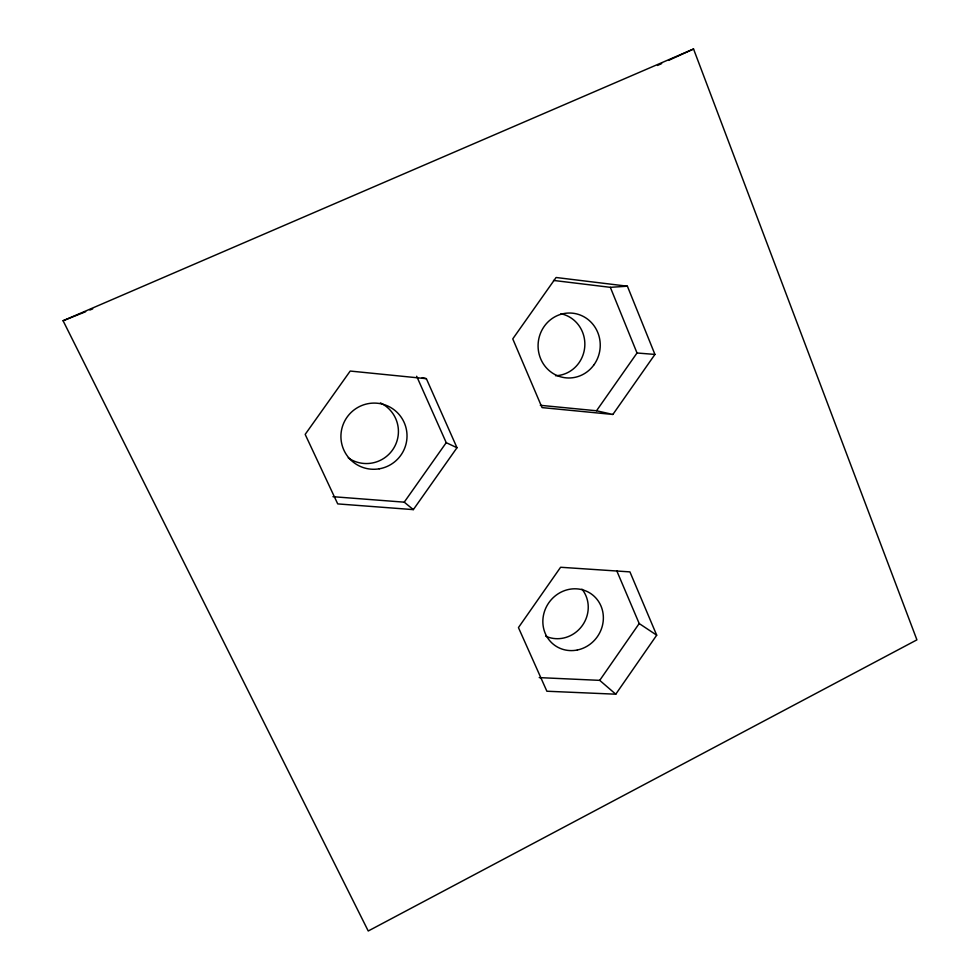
<?xml version="1.0" encoding="UTF-8"?>
<svg xmlns="http://www.w3.org/2000/svg" width="980" height="980" viewBox="0 0 980 980"><rect width="100%" height="100%" fill="white"/><g stroke="black" fill="none" stroke-linecap="round" stroke-linejoin="round"><path stroke-width="1.47" d="M615.771 694.195L656.698 635.187L629.932 571.891L560.597 567.261L518.445 627.592L546.877 691.231L615.771 694.195L599.723 680.365L539.221 677.609M599.723 680.365L639.193 623.537L616.763 570.789M612.88 414.454L654.934 354.429L627.396 286.197L556.089 277.499L512.76 338.884L542.038 407.594L612.88 414.454L596.514 410.767L540.311 405.304M596.514 410.767L637.024 352.996L610.344 287.336L553.516 280.439M332.955 496.689L404.238 502.164L446.231 442.666L416.672 376.259M426.374 378.684L350.203 371.053L305.172 434.397L337.72 503.904L413.34 509.625L456.986 447.725L426.374 378.684L422.221 377.643M657.494 65.464L661.659 63.565M668.581 60.392L693.546 49L916.913 639.854L368.235 931L63.088 320.742L693.546 49M63.088 320.742L85.652 311.714M89.878 310.023L92.696 308.896M610.344 287.336L627.396 286.197M637.024 352.996L654.934 354.429M446.231 442.666L456.986 447.725M639.193 623.537L656.698 635.187M404.238 502.164L413.34 509.625M560.952 313.747A31.311 30.013 -84.2 0 1 584.729 347.018A31.311 30.013 -84.2 0 1 555.538 375.732M581.973 589.152A30.405 28.653 -54.6 0 1 581.593 626.526A30.405 28.653 -54.6 0 1 545.664 636.143M380.436 402.915A31.96 31.752 -47.3 0 1 394.034 447.664A31.96 31.752 -47.3 0 1 348.268 457.88M379.223 468.82A33.198 32.94 -50.1 0 0 399.583 415.079A33.198 32.94 -50.1 0 0 343.074 424.671A33.198 32.94 -50.1 0 0 379.223 468.82M594.027 364.732A32.499 31.066 -83.5 0 0 572.871 313.22A32.499 31.066 -83.5 0 0 540.58 358.582A32.499 31.066 -83.5 0 0 594.027 364.732M577.392 649.985A31.532 29.608 -54.8 0 0 596.918 599.221A31.532 29.608 -54.8 0 0 545.027 609.903A31.532 29.608 -54.8 0 0 577.392 649.985"/></g></svg>
